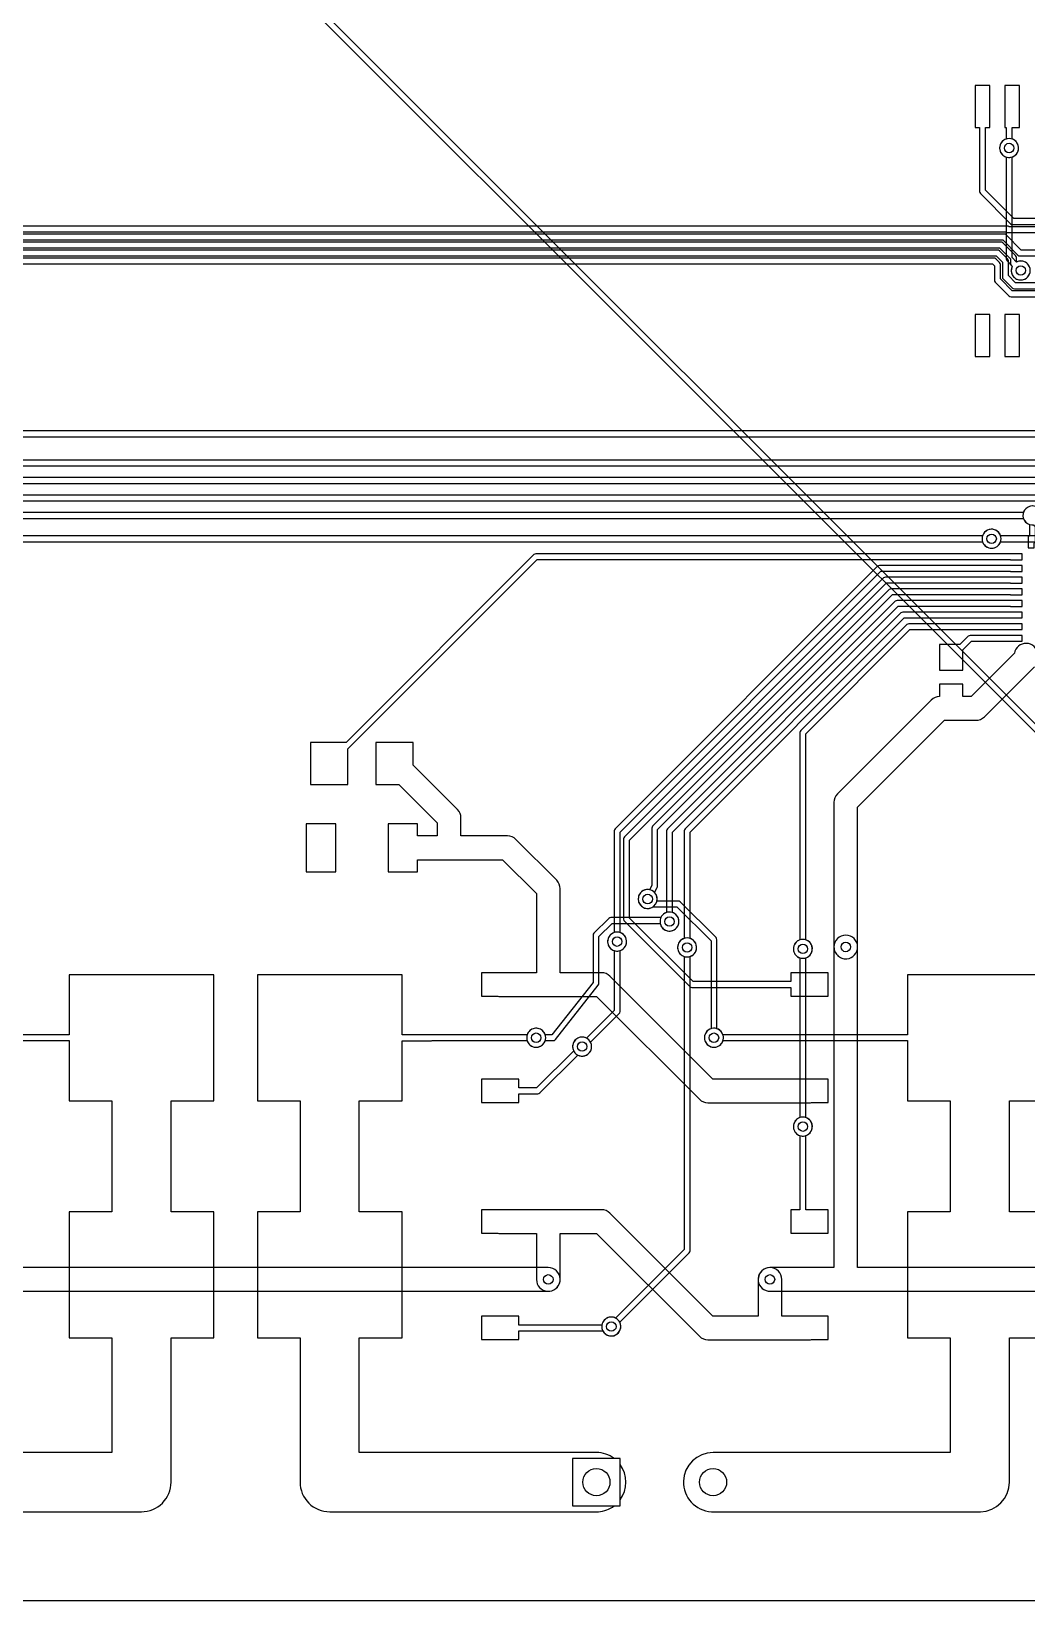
# Model space of a CAD drawing. Header units: millimetres. Extents: x 14 to 284, y -1 to 109.
# Drawn here: x 192.1 to 234.8, y -1.3 to 66 of the extents above; entities that cross this region are included whole.
import ezdxf

# ---------------------------------------------------------------- set-up
doc = ezdxf.new("R2010")
doc.units = ezdxf.units.MM

msp = doc.modelspace()

# ---------------------------------------------------------------- linework, layer by layer
at = {"layer": '16_copper'}
for points in [[(259.214, 40.528, 0.894758), (258.963, 40.5), (258.963, 37.377), (241.434, 37.377, 0.198912), (241.344, 37.34), (238.221, 34.217), (237.213, 34.217), (202.84, 68.59, 0.198912), (202.75, 68.627), (201.137, 68.627, 0.941276), (200.351, 68.421), (200.364, 68.369, 0.720356), (201.137, 68.373), (202.697, 68.373), (237.071, 34, 0.198912), (237.16, 33.963), (238.274, 33.963, 0.198912), (238.363, 34), (241.487, 37.123), (258.963, 37.123), (258.963, 30.5, 0.879449), (259.213, 30.468), (259.217, 30.5), (259.217, 40.5)], [(234.579, 55.351, 1), (234.421, 56.149), (234.369, 56.136, 0.035223), (234.316, 56.113), (234.127, 56.303), (234.127, 60.613, 0.941276), (233.921, 61.399), (233.869, 61.386, 0.720356), (233.873, 60.613), (233.873, 56.25, 0.198912), (233.91, 56.16), (234.137, 55.934), (234.135, 55.93), (234.114, 55.881), (234.101, 55.829), (234.094, 55.777), (234.094, 55.723), (234.101, 55.671), (234.114, 55.619), (234.135, 55.57), (234.161, 55.524), (234.194, 55.481), (234.231, 55.444), (234.274, 55.411), (234.32, 55.385), (234.369, 55.364), (234.421, 55.351), (234.473, 55.344), (234.527, 55.344)], [(242.729, 44.524, 1), (242.571, 45.323), (242.519, 45.309, 0.237129), (242.263, 45.049), (235.353, 45.049, 0.965324), (234.661, 45.476), (234.635, 45.43, 0.53451), (234.973, 44.844), (235.027, 44.844, 0.227533), (235.126, 44.799), (242.263, 44.799), (242.264, 44.793), (242.285, 44.743), (242.311, 44.697), (242.344, 44.655), (242.381, 44.617), (242.424, 44.585), (242.47, 44.558), (242.519, 44.538), (242.571, 44.524), (242.623, 44.517), (242.677, 44.517)], [(221.429, 22.461, 0.773306), (221.475, 23.247), (221.475, 27.062, 0.198912), (221.438, 27.15), (219.904, 28.684, 0.198912), (219.816, 28.721), (218.906, 28.721, 0.944193), (218.122, 28.937), (218.109, 28.886, 0.62184), (218.688, 28.441), (218.734, 28.468), (218.738, 28.471), (219.764, 28.471), (221.225, 27.01), (221.225, 23.247), (221.219, 23.246), (221.17, 23.225), (221.124, 23.199), (221.081, 23.166), (221.044, 23.129), (221.011, 23.086), (220.985, 23.04), (220.964, 22.991), (220.951, 22.939), (220.944, 22.887), (220.944, 22.833), (220.951, 22.781), (220.964, 22.729), (220.985, 22.68), (221.011, 22.634), (221.044, 22.591), (221.081, 22.554), (221.124, 22.521), (221.17, 22.495), (221.219, 22.474), (221.271, 22.461), (221.323, 22.454), (221.377, 22.454)], [(213.809, 22.461, 0.271975), (214.117, 22.735), (214.464, 22.735, 0.230193), (214.563, 22.783), (216.393, 25.113, 0.168001), (216.419, 25.19), (216.419, 27.2), (216.98, 27.761), (219.045, 27.761, 0.936666), (219.851, 27.867), (219.844, 27.919, 0.726211), (219.075, 28.011), (216.928, 28.011, 0.198912), (216.84, 27.974), (216.206, 27.34, 0.198912), (216.169, 27.252), (216.169, 25.233), (214.404, 22.985), (214.117, 22.985), (214.116, 22.991), (214.095, 23.04), (214.069, 23.086), (214.036, 23.129), (213.999, 23.166), (213.956, 23.199), (213.91, 23.225), (213.861, 23.246), (213.809, 23.259), (213.757, 23.266), (213.703, 23.266), (213.651, 23.259), (213.599, 23.246), (213.55, 23.225), (213.504, 23.199), (213.461, 23.166), (213.424, 23.129), (213.391, 23.086), (213.365, 23.04), (213.344, 22.991), (213.331, 22.939), (213.324, 22.887), (213.324, 22.833), (213.331, 22.781), (213.344, 22.729), (213.365, 22.68), (213.391, 22.634), (213.424, 22.591), (213.461, 22.554), (213.504, 22.521), (213.55, 22.495), (213.599, 22.474), (213.651, 22.461), (213.703, 22.454), (213.757, 22.454)], [(215.779, 22.081, 0.49782), (216.062, 22.665), (217.288, 23.892, 0.198912), (217.325, 23.98), (217.325, 26.593, 0.943675), (217.121, 27.379), (217.069, 27.366, 0.722287), (217.075, 26.593), (217.075, 24.032), (215.885, 22.842), (215.88, 22.845), (215.831, 22.866), (215.779, 22.879), (215.727, 22.886), (215.673, 22.886), (215.621, 22.879), (215.569, 22.866), (215.52, 22.845), (215.474, 22.819), (215.431, 22.786), (215.394, 22.749), (215.361, 22.706), (215.335, 22.66), (215.314, 22.611), (215.301, 22.559), (215.294, 22.507), (215.294, 22.453), (215.301, 22.401), (215.314, 22.349), (215.335, 22.3), (215.361, 22.254), (215.394, 22.211), (215.431, 22.174), (215.474, 22.141), (215.52, 22.115), (215.569, 22.094), (215.621, 22.081), (215.673, 22.074), (215.727, 22.074)], [(217.029, 10.081, 0.49782), (217.312, 10.665), (220.288, 13.642, 0.198912), (220.325, 13.73), (220.325, 26.343, 0.943675), (220.121, 27.129), (220.069, 27.116, 0.722287), (220.075, 26.343), (220.075, 13.782), (217.135, 10.842), (217.13, 10.845), (217.081, 10.866), (217.029, 10.879), (216.977, 10.886), (216.923, 10.886), (216.871, 10.879), (216.819, 10.866), (216.77, 10.845), (216.724, 10.819), (216.681, 10.786), (216.644, 10.749), (216.611, 10.706), (216.585, 10.66), (216.564, 10.611), (216.551, 10.559), (216.544, 10.507), (216.544, 10.453), (216.551, 10.401), (216.564, 10.349), (216.585, 10.3), (216.611, 10.254), (216.644, 10.211), (216.681, 10.174), (216.724, 10.141), (216.77, 10.115), (216.819, 10.094), (216.871, 10.081), (216.923, 10.074), (216.977, 10.074)], [(249.306, 11.995, 0.133586), (249.554, 12.094), (249.656, 12.094), (249.656, 12.196, 0.332704), (249.656, 12.805), (249.656, 12.906), (249.554, 12.906, 0.161753), (249.25, 13.008), (227.508, 13.008), (227.508, 26.75, 1), (226.492, 26.75), (226.492, 13.008), (223.75, 13.008, 0.929363), (223.676, 11.997), (223.75, 11.992), (249.25, 11.992)], [(225.239, 18.651, 0.773306), (225.285, 19.437), (225.285, 26.283, 0.943675), (225.081, 27.069), (225.029, 27.056, 0.722287), (225.035, 26.283), (225.035, 19.437), (225.029, 19.436), (224.98, 19.415), (224.934, 19.389), (224.891, 19.356), (224.854, 19.319), (224.821, 19.276), (224.795, 19.23), (224.774, 19.181), (224.761, 19.129), (224.754, 19.077), (224.754, 19.023), (224.761, 18.971), (224.774, 18.919), (224.795, 18.87), (224.821, 18.824), (224.854, 18.781), (224.891, 18.744), (224.934, 18.711), (224.98, 18.685), (225.029, 18.664), (225.081, 18.651), (225.133, 18.644), (225.187, 18.644)], [(214.306, 11.995, 0.946018), (214.25, 13.008), (188.25, 13.008, 0.929363), (188.176, 11.997), (188.25, 11.992), (214.25, 11.992)]]:
    msp.add_lwpolyline(points, format="xyb", close=True, dxfattribs=at)
msp.add_lwpolyline([(240.628, 44.377), (233.637, 44.377, 0.941276), (232.851, 44.171), (232.864, 44.119, 0.720356), (233.637, 44.123), (240.68, 44.123, 0.198912)], format="xyb", dxfattribs=at)
msp.add_lwpolyline([(217.326, 4.826), (215.294, 4.826), (215.294, 2.794), (217.326, 2.794)], close=True, dxfattribs=at)
at = {"layer": '1_copper'}
for points in [[(248.686, 57.972), (234.207, 57.972), (232.992, 59.188), (232.992, 61.883), (233.18, 61.883), (233.18, 63.683), (232.55, 63.683), (232.55, 61.883), (232.738, 61.883), (232.738, 59.135, 0.198912), (232.775, 59.045), (234.065, 57.755, 0.198912), (234.155, 57.718), (248.634, 57.718)], [(160.642, 57.402), (233.875, 57.402, 0.172563), (233.955, 57.373), (248.479, 57.373), (256.608, 49.244, 0.198912), (256.698, 49.207), (256.787, 49.207), (256.787, 49.05), (258.127, 49.05), (258.127, 49.35), (257.487, 49.35), (257.413, 49.424, 0.198912), (257.323, 49.461), (256.75, 49.461), (248.621, 57.59, 0.198912), (248.532, 57.627), (234.006, 57.627, 0.090585), (233.958, 57.652), (233.951, 57.652, 0.049902), (233.926, 57.656), (160.589, 57.656, 0.198912)], [(235.613, 56.627), (234.522, 56.627), (233.874, 57.276, 0.198912), (233.784, 57.313), (160.731, 57.313, 0.198912)], [(160.784, 57.059), (233.731, 57.059), (234.38, 56.41, 0.198912), (234.47, 56.373), (235.613, 56.373, 0.941276)], [(234.844, 55.967, 0.347109), (234.369, 56.136), (234.32, 56.115, -0.001343), (234.316, 56.113), (234.31, 56.12), (234.31, 56.302, 0.198912), (234.272, 56.392), (233.732, 56.933, 0.198912), (233.642, 56.97), (160.873, 56.97)], [(160.926, 56.716), (233.589, 56.716), (234.056, 56.25), (234.056, 56.068, 0.319257), (234.135, 55.93), (234.114, 55.881, 1), (234.886, 55.619)], [(235.956, 55.217), (234.279, 55.217), (233.967, 55.529), (233.967, 56.16, 0.198912), (233.929, 56.25), (233.59, 56.59, 0.198912), (233.5, 56.627), (161.015, 56.627, 0.198912)], [(161.068, 56.373), (233.447, 56.373), (233.713, 56.108), (233.713, 55.476, 0.198912), (233.75, 55.387), (234.137, 55, 0.198912), (234.226, 54.963), (236.008, 54.963, 0.198912)], [(161.21, 56.03), (233.29, 56.03), (233.37, 55.951), (233.37, 55.334, 0.198912), (233.407, 55.245), (233.995, 54.657, 0.198912), (234.084, 54.62), (236.151, 54.62, 0.198912), (236.24, 54.657), (237.206, 55.623), (239.524, 55.623, 0.941276), (240.31, 55.829), (240.296, 55.881, 0.720356), (239.524, 55.877), (237.154, 55.877, 0.198912), (237.064, 55.84), (236.098, 54.874), (234.137, 54.874), (233.624, 55.387), (233.624, 56.003, 0.198912), (233.587, 56.093), (233.433, 56.247, 0.198912), (233.343, 56.284), (161.157, 56.284, 0.198912)], [(166.746, 48.625), (235.863, 48.625, 0.943675), (236.649, 48.829), (236.636, 48.881, 0.722287), (235.863, 48.875), (166.798, 48.875)], [(169.75, 47.375), (236.323, 47.375, 0.198912)], [(236.271, 47.625), (169.887, 47.625, 0.992523)], [(171.387, 44.123), (232.863, 44.123, 0.941276), (233.649, 44.329), (233.636, 44.381, 0.720356), (232.863, 44.377), (171.387, 44.377, 0.724133)], [(235.231, 39.312, 0.871436), (234.225, 39.339), (232.37, 37.483), (232.019, 37.483), (232.019, 38.02), (231.019, 38.02), (231.019, 37.483, 0.196099), (230.665, 37.335), (226.641, 33.31, 0.198912), (226.492, 32.951), (226.492, 26.75), (226.495, 26.694), (226.504, 26.638), (226.52, 26.584), (226.541, 26.532), (226.568, 26.482), (226.6, 26.436), (226.638, 26.394), (226.679, 26.356), (226.725, 26.323), (226.774, 26.295), (226.826, 26.273), (226.879, 26.257), (226.935, 26.246), (226.991, 26.242), (227.047, 26.244, 0.38717), (227.508, 26.75), (227.508, 32.741), (231.235, 36.468), (232.581, 36.468, 0.198912), (232.94, 36.616), (235.085, 38.762, 0.267399)], [(185.38, 2.54), (196.81, 2.54, 0.414214), (198.08, 3.81), (198.08, 10), (199.91, 10), (199.91, 15.4), (198.08, 15.4), (198.08, 20.16), (199.91, 20.16), (199.91, 25.56), (193.71, 25.56), (193.71, 22.985), (190.149, 22.985)], [(235.84, 25.56), (229.64, 25.56), (229.64, 22.985), (221.737, 22.985, 0.943675), (220.951, 22.781), (220.964, 22.729, 0.722287), (221.737, 22.735), (229.64, 22.735), (229.64, 20.16), (231.47, 20.16), (231.47, 15.4), (229.64, 15.4), (229.64, 10), (231.47, 10), (231.47, 5.08), (221.31, 5.08, 0.972989), (221.24, 2.542), (221.31, 2.54), (232.74, 2.54), (232.767, 2.541, 0.407964), (234.01, 3.81), (234.01, 10), (235.84, 10)], [(190.098, 22.735), (193.71, 22.735), (193.71, 20.16), (195.54, 20.16), (195.54, 15.4), (193.71, 15.4), (193.71, 10), (195.54, 10), (195.54, 5.08), (185.38, 5.08, 0.972989)]]:
    msp.add_lwpolyline(points, format="xyb", dxfattribs=at)
for points in [[(234.079, 60.601, 0.771278), (234.127, 61.387), (234.127, 61.883), (234.45, 61.883), (234.45, 63.683), (233.82, 63.683), (233.82, 61.883), (233.873, 61.883), (233.873, 61.387), (233.869, 61.386), (233.82, 61.365), (233.774, 61.339), (233.731, 61.306), (233.694, 61.269), (233.661, 61.226), (233.635, 61.18), (233.614, 61.131), (233.601, 61.079), (233.594, 61.027), (233.594, 60.973), (233.601, 60.921), (233.614, 60.869), (233.635, 60.82), (233.661, 60.774), (233.694, 60.731), (233.731, 60.694), (233.774, 60.661), (233.82, 60.635), (233.869, 60.614), (233.921, 60.601), (233.973, 60.594), (234.027, 60.594)], [(237.077, 44.365), (237.075, 44.365), (237.075, 46.506), (237.089, 46.524), (237.115, 46.57, 1), (236.385, 46.93), (236.364, 46.881), (236.363, 46.875), (168.905, 46.875, 0.991179), (168.094, 46.815), (168.101, 46.762, 0.678544), (168.844, 46.625), (236.363, 46.625, 0.377514), (236.825, 46.35), (236.825, 44.365), (236.823, 44.365), (236.823, 43.865), (237.077, 43.865)], [(236.077, 44.365), (236.075, 44.365), (236.075, 45.6, 0.941787), (235.973, 46.406), (235.921, 46.399, 0.271975), (235.613, 46.125), (169.858, 46.125, 0.982482), (169.135, 45.752), (169.161, 45.706, 0.688122), (169.902, 45.875), (235.613, 45.875, 0.206365), (235.825, 45.633), (235.825, 44.365), (235.823, 44.365), (235.823, 43.865), (236.077, 43.865)], [(235.077, 44.065, 0.045324), (235.097, 44.086), (235.101, 44.093, 0.156563), (235.125, 44.165), (235.125, 44.863, 0.943675), (234.921, 45.649), (234.869, 45.636, 0.237129), (234.613, 45.375), (168.75, 45.375, 0.137076), (168.68, 45.365), (168.631, 45.386, 1), (168.369, 44.614), (168.421, 44.601, 0.572358), (168.887, 45.125), (234.613, 45.125, 0.241096), (234.875, 44.863), (234.875, 44.365), (234.823, 44.365), (234.823, 43.865), (235.077, 43.865)], [(205.66, 35.243), (213.772, 43.355), (234.065, 43.355), (234.065, 43.353), (234.565, 43.353), (234.565, 43.607), (234.065, 43.607), (234.065, 43.605), (213.72, 43.605, 0.198912), (213.632, 43.568), (205.583, 35.52), (204.06, 35.52), (204.06, 33.72), (205.66, 33.72)], [(217.279, 26.581, 0.773306), (217.325, 27.367), (217.325, 31.678), (228.502, 42.855), (234.065, 42.855), (234.065, 42.853), (234.565, 42.853), (234.565, 43.107), (234.065, 43.107), (234.065, 43.105), (228.45, 43.105, 0.198912), (228.362, 43.068), (217.112, 31.818, 0.198912), (217.075, 31.73), (217.075, 27.367), (217.069, 27.366), (217.02, 27.345), (216.974, 27.319), (216.931, 27.286), (216.894, 27.249), (216.861, 27.206), (216.835, 27.16), (216.814, 27.111), (216.801, 27.059), (216.794, 27.007), (216.794, 26.953), (216.801, 26.901), (216.814, 26.849), (216.835, 26.8), (216.861, 26.754), (216.894, 26.711), (216.931, 26.674), (216.974, 26.641), (217.02, 26.615), (217.069, 26.594), (217.121, 26.581), (217.173, 26.574), (217.227, 26.574)], [(226.24, 25.64), (224.64, 25.64), (224.64, 25.265), (220.454, 25.265), (217.727, 27.992), (217.727, 31.331), (228.752, 42.355), (234.065, 42.355), (234.065, 42.353), (234.565, 42.353), (234.565, 42.607), (234.065, 42.607), (234.065, 42.605), (228.7, 42.605, 0.198912), (228.612, 42.568), (217.514, 31.471, 0.198912), (217.477, 31.382), (217.477, 27.94, 0.198912), (217.514, 27.852), (220.314, 25.052, 0.198912), (220.402, 25.015), (224.64, 25.015), (224.64, 24.64), (226.24, 24.64)], [(218.587, 28.407, 0.58999), (218.803, 29.086), (218.92, 29.298, 0.125815), (218.935, 29.358), (218.935, 31.788), (229.002, 41.855), (234.065, 41.855), (234.065, 41.853), (234.565, 41.853), (234.565, 42.107), (234.065, 42.107), (234.065, 42.105), (228.95, 42.105, 0.198912), (228.862, 42.068), (218.722, 31.928, 0.198912), (218.685, 31.84), (218.685, 29.39), (218.584, 29.206), (218.535, 29.213), (218.481, 29.213), (218.429, 29.206), (218.377, 29.192), (218.328, 29.172), (218.282, 29.145), (218.239, 29.113), (218.202, 29.075), (218.169, 29.033), (218.143, 28.987), (218.122, 28.937), (218.109, 28.886), (218.102, 28.833), (218.102, 28.78), (218.109, 28.727), (218.122, 28.675), (218.143, 28.626), (218.169, 28.58), (218.202, 28.538), (218.239, 28.5), (218.282, 28.468), (218.328, 28.441), (218.377, 28.421), (218.429, 28.407), (218.481, 28.4), (218.535, 28.4)], [(219.524, 27.441, 0.773306), (219.569, 28.227), (219.569, 31.673), (229.252, 41.355), (234.065, 41.355), (234.065, 41.353), (234.565, 41.353), (234.565, 41.607), (234.065, 41.607), (234.065, 41.605), (229.2, 41.605, 0.198912), (229.112, 41.568), (219.356, 31.813, 0.198912), (219.319, 31.724), (219.319, 28.227), (219.313, 28.226), (219.264, 28.205), (219.218, 28.179), (219.176, 28.146), (219.138, 28.109), (219.106, 28.066), (219.079, 28.02), (219.059, 27.971), (219.045, 27.919), (219.038, 27.867), (219.038, 27.813), (219.045, 27.761), (219.059, 27.709), (219.079, 27.66), (219.106, 27.614), (219.138, 27.571), (219.176, 27.534), (219.218, 27.501), (219.264, 27.475), (219.313, 27.454), (219.365, 27.441), (219.418, 27.434), (219.471, 27.434)], [(220.279, 26.331, 0.773306), (220.325, 27.117), (220.325, 31.678), (229.502, 40.855), (234.065, 40.855), (234.065, 40.853), (234.565, 40.853), (234.565, 41.107), (234.065, 41.107), (234.065, 41.105), (229.45, 41.105, 0.198912), (229.362, 41.068), (220.112, 31.818, 0.198912), (220.075, 31.73), (220.075, 27.117), (220.069, 27.116), (220.02, 27.095), (219.974, 27.069), (219.931, 27.036), (219.894, 26.999), (219.861, 26.956), (219.835, 26.91), (219.814, 26.861), (219.801, 26.809), (219.794, 26.757), (219.794, 26.703), (219.801, 26.651), (219.814, 26.599), (219.835, 26.55), (219.861, 26.504), (219.894, 26.461), (219.931, 26.424), (219.974, 26.391), (220.02, 26.365), (220.069, 26.344), (220.121, 26.331), (220.173, 26.324), (220.227, 26.324)], [(225.239, 26.271, 0.773306), (225.285, 27.057), (225.285, 35.888), (229.752, 40.355), (234.065, 40.355), (234.065, 40.353), (234.565, 40.353), (234.565, 40.607), (234.065, 40.607), (234.065, 40.605), (229.7, 40.605, 0.198912), (229.612, 40.568), (225.072, 36.028, 0.198912), (225.035, 35.94), (225.035, 27.057), (225.029, 27.056), (224.98, 27.035), (224.934, 27.009), (224.891, 26.976), (224.854, 26.939), (224.821, 26.896), (224.795, 26.85), (224.774, 26.801), (224.761, 26.749), (224.754, 26.697), (224.754, 26.643), (224.761, 26.591), (224.774, 26.539), (224.795, 26.49), (224.821, 26.444), (224.854, 26.401), (224.891, 26.364), (224.934, 26.331), (224.98, 26.305), (225.029, 26.284), (225.081, 26.271), (225.133, 26.264), (225.187, 26.264)], [(232.019, 39.493), (232.381, 39.855), (234.065, 39.855), (234.065, 39.853), (234.565, 39.853), (234.565, 40.107), (234.065, 40.107), (234.065, 40.105), (232.329, 40.105, 0.198912), (232.241, 40.068), (231.892, 39.72), (231.019, 39.72), (231.019, 38.62), (232.019, 38.62)], [(213.742, 29.04), (213.742, 25.648), (212.18, 25.648, 0.042258), (212.095, 25.64), (211.38, 25.64), (211.38, 24.64), (212.093, 24.64, 0.042924), (212.18, 24.632), (216.32, 24.632), (220.731, 20.221, 0.198912), (221.09, 20.072), (225.44, 20.072, 0.042258), (225.525, 20.08), (226.24, 20.08), (226.24, 21.08), (225.527, 21.08, 0.042924), (225.44, 21.088), (221.3, 21.088), (216.889, 25.499, 0.198912), (216.53, 25.648), (214.758, 25.648), (214.758, 29.25, 0.198912), (214.609, 29.609), (212.859, 31.359, 0.198912), (212.5, 31.508), (210.508, 31.508), (210.508, 32.28, 0.198912), (210.359, 32.639), (208.46, 34.538), (208.46, 35.52), (206.86, 35.52), (206.86, 33.72), (207.842, 33.72), (209.492, 32.07), (209.492, 31.508), (208.65, 31.508), (208.65, 32.03), (207.38, 32.03), (207.38, 29.97), (208.65, 29.97), (208.65, 30.492), (212.29, 30.492)], [(216.399, 2.543, 0.144209), (217.071, 2.794), (217.326, 2.794), (217.326, 3.049, 0.332948), (217.326, 4.571), (217.326, 4.826), (217.071, 4.826, 0.162079), (216.31, 5.08), (206.15, 5.08), (206.15, 10), (207.98, 10), (207.98, 15.4), (206.15, 15.4), (206.15, 20.16), (207.98, 20.16), (207.98, 22.733), (209.25, 22.733), (209.268, 22.735), (213.343, 22.735, 0.943675), (214.129, 22.939), (214.116, 22.991, 0.722287), (213.343, 22.985), (209.266, 22.985), (209.25, 22.987), (207.98, 22.987), (207.98, 25.56), (201.78, 25.56), (201.78, 20.16), (203.61, 20.16), (203.61, 15.4), (201.78, 15.4), (201.78, 10), (203.61, 10), (203.61, 3.81, 0.414214), (204.88, 2.54), (216.31, 2.54)], [(212.98, 20.455), (213.8, 20.455, 0.198912), (213.888, 20.492), (215.515, 22.118, 0.943674), (215.926, 22.819), (215.88, 22.845, 0.722286), (215.338, 22.295), (213.748, 20.705), (212.98, 20.705), (212.98, 21.08), (211.38, 21.08), (211.38, 20.08), (212.98, 20.08)], [(226.24, 15.48), (225.285, 15.48), (225.285, 18.663, 0.943675), (225.081, 19.449), (225.029, 19.436, 0.722287), (225.035, 18.663), (225.035, 15.48), (224.64, 15.48), (224.64, 14.48), (226.24, 14.48)], [(212.124, 15.485), (212.095, 15.48), (211.38, 15.48), (211.38, 14.48), (212.093, 14.48, 0.042924), (212.18, 14.472), (213.742, 14.472), (213.742, 12.5, 0.929363), (214.753, 12.426), (214.758, 12.5), (214.758, 14.472), (216.32, 14.472), (220.731, 10.061, 0.198912), (221.09, 9.912), (225.44, 9.912, 0.042258), (225.525, 9.92), (226.24, 9.92), (226.24, 10.92), (225.527, 10.92, 0.042924), (225.44, 10.928), (224.258, 10.928), (224.258, 12.5, 1), (223.242, 12.5), (223.242, 10.928), (221.3, 10.928), (216.889, 15.339, 0.198912), (216.53, 15.488), (212.18, 15.488)], [(212.98, 10.295), (216.588, 10.295, 0.99313), (217.315, 10.66), (217.289, 10.706, 0.681199), (216.549, 10.545), (212.98, 10.545), (212.98, 10.92), (211.38, 10.92), (211.38, 9.92), (212.98, 9.92)]]:
    msp.add_lwpolyline(points, format="xyb", close=True, dxfattribs=at)
for points in [[(233.18, 53.858), (232.55, 53.858), (232.55, 52.058), (233.18, 52.058)], [(234.45, 53.858), (233.82, 53.858), (233.82, 52.058), (234.45, 52.058)], [(205.14, 32.03), (203.87, 32.03), (203.87, 29.97), (205.14, 29.97)]]:
    msp.add_lwpolyline(points, close=True, dxfattribs=at)
msp.add_lwpolyline([(235.84, 15.4), (234.01, 15.4), (234.01, 20.16), (235.84, 20.16)], dxfattribs=at)
at = {"layer": 'drills_PTH'}
for centre in [(216.31, 3.81), (221.31, 3.81)]:
    msp.add_circle(centre, 0.584, dxfattribs=at)
at = {"layer": 'drills_via_1_16'}
for centre in [(234, 61), (234.5, 55.75), (233.25, 44.25), (218.508, 28.806), (219.444, 27.84), (217.2, 26.98), (220.2, 26.73), (227, 26.75), (225.16, 26.67), (213.73, 22.86), (221.35, 22.86), (215.7, 22.48), (225.16, 19.05), (214.25, 12.5), (223.75, 12.5), (216.95, 10.48)]:
    msp.add_circle(centre, 0.203, dxfattribs=at)
at = {"layer": 'outline'}
msp.add_lwpolyline([(14, -1.27), (283.77, -1.27), (283.82, 109), (14, 109), (14, -1.27)], close=True, dxfattribs=at)

doc.saveas('drawing.dxf')
